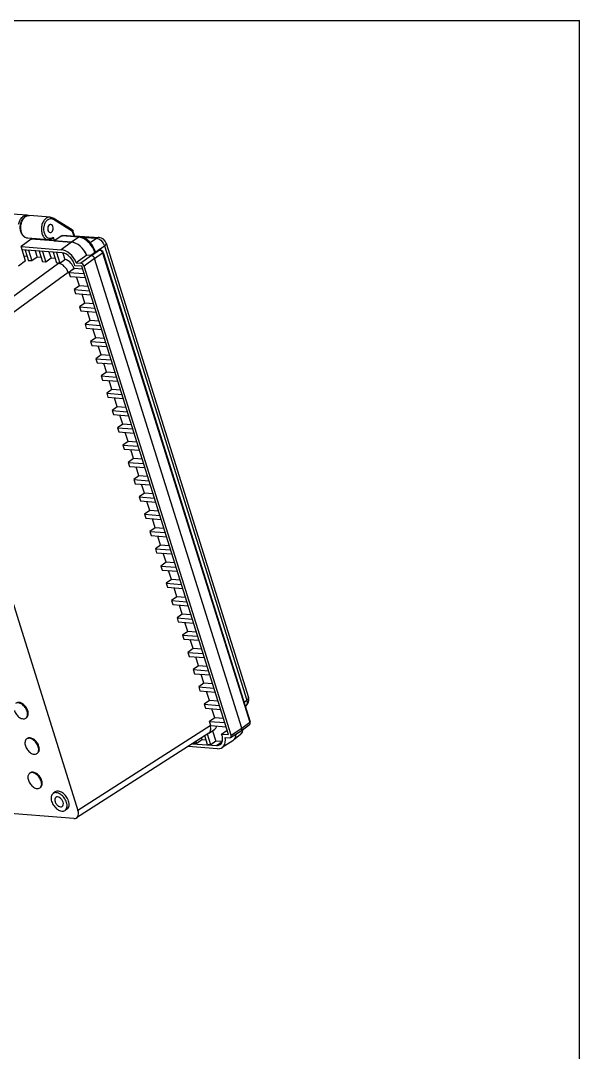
# Model space of a CAD drawing. Header units: millimetres. Extents: x 0 to 559, y 0 to 432.
# Drawn here: x 489 to 558.8, y 303 to 431.8 of the extents above; entities that cross this region are included whole.
import ezdxf

# ---------------------------------------------------------------- set-up
doc = ezdxf.new("R2010")
doc.units = ezdxf.units.MM
doc.header["$LTSCALE"] = 30.734
doc.layers.get('0').update_dxf_attribs({"linetype": 'CONTINUOUS'})
doc.layers.add('02___PRT_ALL_AXES', color=7, linetype='CONTINUOUS')

msp = doc.modelspace()

# ---------------------------------------------------------------- linework, layer by layer
at = {"color": 7, "linetype": 'Continuous'}
for p, q in [((0, 431.8), (558.8, 431.8)), ((558.8, 0), (558.8, 431.8)), ((492.7206, 407.2798), (492.7194, 407.2799)), ((495.4835, 405.6795), (493.0905, 407.157)), ((495.5216, 405.4982), (493.1286, 406.9758)), ((490.3565, 404.5435), (489.0914, 403.5951)), ((490.3565, 404.5435), (490.3337, 404.6161)), ((490.3708, 404.5424), (490.3481, 404.615)), ((495.3991, 404.1532), (490.3565, 404.5435)), ((493.0949, 404.7661), (493.2346, 404.3207)), ((494.1845, 404.9346), (493.2346, 404.3207)), ((496.2966, 404.771), (494.1845, 404.9346)), ((496.4135, 404.8029), (494.3014, 404.9664)), ((496.2966, 404.771), (495.3833, 404.1544)), ((495.7228, 404.8564), (495.5216, 405.4982)), ((495.7945, 404.8508), (495.5692, 405.5691)), ((495.7588, 404.9645), (498.8293, 404.7268)), ((496.2966, 404.771), (496.4135, 404.8029)), ((496.4701, 404.7927), (498.4953, 404.6359)), ((497.6968, 404.0967), (498.4953, 404.6359)), ((489.6501, 401.8134), (489.0914, 403.5951)), ((489.0914, 403.5951), (494.0965, 403.2076)), ((494.2194, 402.8156), (489.2143, 403.2031)), ((489.6162, 403.172), (490.0351, 401.8359)), ((490.0207, 403.1407), (490.4397, 401.8046)), ((490.8339, 403.0777), (491.0847, 402.2778)), ((491.3559, 403.0373), (491.7748, 401.7012)), ((495.3991, 404.1532), (494.0965, 403.2076)), ((497.7094, 402.4966), (498.7157, 403.1618)), ((497.776, 402.4915), (498.8298, 403.188)), ((497.862, 402.4848), (498.8757, 403.1845)), ((498.7126, 403.1653), (499.4899, 403.6902)), ((498.731, 403.1712), (498.7152, 403.1614)), ((498.8568, 403.2081), (498.731, 403.1712)), ((498.8983, 403.2077), (498.8298, 403.188)), ((498.8298, 403.188), (498.8757, 403.1845)), ((498.8983, 403.2077), (498.8568, 403.2081)), ((498.8983, 403.2077), (498.9448, 403.2041)), ((499.0722, 403.1686), (498.9448, 403.2041)), ((499.1872, 403.0874), (499.0722, 403.1686)), ((499.4899, 403.6902), (517.2646, 347.0005)), ((499.7062, 404.0292), (517.4809, 347.3393)), ((489.6501, 401.8134), (488.7645, 401.1494)), ((489.867, 402.3721), (489.4651, 402.4032)), ((490.4397, 401.8046), (490.0351, 401.8359)), ((491.0847, 402.2778), (490.4397, 401.8046)), ((491.6067, 402.2374), (491.0847, 402.2778)), ((491.7605, 403.006), (492.1794, 401.6699)), ((492.8244, 402.1431), (492.1794, 401.6699)), ((492.5736, 402.943), (492.8244, 402.1431)), ((493.3465, 402.1027), (492.8244, 402.1431)), ((493.0957, 402.9026), (493.5146, 401.5665)), ((493.5002, 402.8713), (493.9205, 401.5309)), ((493.9205, 401.5309), (494.566, 402.0028)), ((494.3185, 402.792), (494.566, 402.0028)), ((497.2892, 402.5292), (495.9866, 401.5836)), ((497.862, 402.4848), (496.5595, 401.5392)), ((498.26, 402.1064), (496.9574, 401.1609)), ((497.862, 402.4848), (497.2892, 402.5292)), ((498.26, 402.1064), (499.2738, 402.806)), ((516.6393, 343.4884), (498.26, 402.1064)), ((498.38, 402.9398), (498.3617, 402.9982)), ((499.2738, 402.806), (517.6374, 344.238)), ((499.3192, 402.8754), (517.6828, 344.3073)), ((493.7797, 401.4937), (477.628, 389.7686)), ((492.1794, 401.6699), (491.7748, 401.7012)), ((493.8429, 401.5411), (493.5146, 401.5665)), ((493.7797, 401.4937), (493.8429, 401.5411)), ((494.9736, 400.3585), (495.698, 400.8529)), ((495.698, 400.8529), (495.0443, 400.3879)), ((496.7727, 400.7697), (495.698, 400.8529)), ((496.6536, 401.1495), (495.8048, 401.2152)), ((495.9866, 401.5836), (496.5595, 401.5392)), ((514.9812, 342.6963), (496.6536, 401.1495)), ((515.3075, 342.6361), (496.9574, 401.1609)), ((494.9736, 400.3585), (478.8219, 388.6335)), ((495.0443, 400.3879), (496.9384, 400.2413)), ((495.0443, 400.3879), (495.2022, 399.8845)), ((495.2022, 399.8845), (497.0962, 399.7379)), ((496.374, 398.6971), (496.0216, 399.8211)), ((496.374, 398.6971), (495.7203, 398.2321)), ((495.7203, 398.2321), (497.6143, 398.0854)), ((495.7203, 398.2321), (495.8781, 397.7287)), ((497.4487, 398.6139), (496.374, 398.6971)), ((495.8781, 397.7287), (497.7722, 397.582)), ((497.0499, 396.5412), (496.6975, 397.6652)), ((497.0499, 396.5412), (496.3962, 396.0762)), ((496.3962, 396.0762), (498.2903, 395.9296)), ((496.3962, 396.0762), (496.5541, 395.5728)), ((496.5541, 395.5728), (498.4481, 395.4262)), ((498.1246, 396.458), (497.0499, 396.5412)), ((497.7259, 394.3854), (497.3735, 395.5094)), ((497.7259, 394.3854), (497.0722, 393.9204)), ((498.8006, 394.3022), (497.7259, 394.3854)), ((497.0722, 393.9204), (498.9663, 393.7737)), ((497.0722, 393.9204), (497.23, 393.417)), ((497.23, 393.417), (499.1241, 393.2703)), ((498.4019, 392.2295), (498.0494, 393.3535)), ((498.4019, 392.2295), (497.7481, 391.7645)), ((497.7481, 391.7645), (499.6422, 391.6179)), ((497.7481, 391.7645), (497.906, 391.2611)), ((499.4765, 392.1463), (498.4019, 392.2295)), ((497.906, 391.2611), (499.8, 391.1145)), ((499.0778, 390.0737), (498.7254, 391.1977)), ((499.0778, 390.0737), (498.4241, 389.6087)), ((498.4241, 389.6087), (500.3182, 389.462)), ((498.4241, 389.6087), (498.5819, 389.1053)), ((498.5819, 389.1053), (500.476, 388.9586)), ((500.1525, 389.9905), (499.0778, 390.0737)), ((499.7538, 387.9178), (499.4013, 389.0418)), ((478.8219, 388.6335), (496.1947, 333.2252)), ((499.7538, 387.9178), (499.1, 387.4528)), ((500.8284, 387.8346), (499.7538, 387.9178)), ((499.1, 387.4528), (500.9941, 387.3062)), ((499.1, 387.4528), (499.2579, 386.9494)), ((499.2579, 386.9494), (501.1519, 386.8028)), ((500.4297, 385.762), (500.0773, 386.886)), ((500.4297, 385.762), (499.776, 385.297)), ((499.776, 385.297), (501.6701, 385.1503)), ((499.776, 385.297), (499.9338, 384.7935)), ((501.5044, 385.6788), (500.4297, 385.762)), ((499.9338, 384.7935), (501.8279, 384.6469)), ((501.1057, 383.6061), (500.7532, 384.7301)), ((501.1057, 383.6061), (500.4519, 383.1411)), ((500.4519, 383.1411), (502.346, 382.9945)), ((500.4519, 383.1411), (500.6098, 382.6377)), ((500.6098, 382.6377), (502.5039, 382.4911)), ((502.1803, 383.5229), (501.1057, 383.6061)), ((501.7816, 381.4503), (501.4292, 382.5743)), ((501.7816, 381.4503), (501.1279, 380.9853)), ((502.8563, 381.3671), (501.7816, 381.4503)), ((501.1279, 380.9853), (503.022, 380.8386)), ((501.1279, 380.9853), (501.2857, 380.4818)), ((501.2857, 380.4818), (503.1798, 380.3352)), ((502.4576, 379.2944), (502.1051, 380.4184)), ((502.4576, 379.2944), (501.8038, 378.8294)), ((501.8038, 378.8294), (503.6979, 378.6828)), ((501.8038, 378.8294), (501.9617, 378.326)), ((503.5322, 379.2112), (502.4576, 379.2944)), ((501.9617, 378.326), (503.8558, 378.1794)), ((503.1335, 377.1386), (502.7811, 378.2626)), ((503.1335, 377.1386), (502.4798, 376.6735)), ((502.4798, 376.6735), (504.3739, 376.5269)), ((502.4798, 376.6735), (502.6376, 376.1701)), ((502.6376, 376.1701), (504.5317, 376.0235)), ((504.2082, 377.0554), (503.1335, 377.1386)), ((503.8095, 374.9827), (503.457, 376.1067)), ((503.8095, 374.9827), (503.1558, 374.5177)), ((504.8841, 374.8995), (503.8095, 374.9827)), ((503.1558, 374.5177), (505.0498, 374.3711)), ((503.1558, 374.5177), (503.3136, 374.0143)), ((503.3136, 374.0143), (505.2077, 373.8677)), ((504.4854, 372.8268), (504.133, 373.9509)), ((504.4854, 372.8268), (503.8317, 372.3618)), ((503.8317, 372.3618), (505.7258, 372.2152)), ((503.8317, 372.3618), (503.9895, 371.8584)), ((505.5601, 372.7437), (504.4854, 372.8268)), ((503.9895, 371.8584), (505.8836, 371.7118)), ((505.1614, 370.671), (504.809, 371.795)), ((505.1614, 370.671), (504.5077, 370.206)), ((504.5077, 370.206), (506.4017, 370.0594)), ((504.5077, 370.206), (504.6655, 369.7026)), ((504.6655, 369.7026), (506.5596, 369.556)), ((506.236, 370.5878), (505.1614, 370.671)), ((505.8373, 368.5151), (505.4849, 369.6391)), ((505.8373, 368.5151), (505.1836, 368.0501)), ((506.912, 368.4319), (505.8373, 368.5151)), ((505.1836, 368.0501), (507.0777, 367.9035)), ((505.1836, 368.0501), (505.3414, 367.5467)), ((505.3414, 367.5467), (507.2355, 367.4001)), ((506.5133, 366.3593), (506.1609, 367.4833)), ((506.5133, 366.3593), (505.8596, 365.8943)), ((505.8596, 365.8943), (507.7536, 365.7477)), ((505.8596, 365.8943), (506.0174, 365.3909)), ((507.5879, 366.2761), (506.5133, 366.3593)), ((506.0174, 365.3909), (507.9115, 365.2442)), ((507.1892, 364.2034), (506.8368, 365.3274)), ((507.1892, 364.2034), (506.5355, 363.7384)), ((506.5355, 363.7384), (508.4296, 363.5918)), ((506.5355, 363.7384), (506.6934, 363.235)), ((506.6934, 363.235), (508.5874, 363.0884)), ((508.2639, 364.1202), (507.1892, 364.2034)), ((507.8652, 362.0476), (507.5128, 363.1716)), ((507.8652, 362.0476), (507.2115, 361.5826)), ((508.9398, 361.9644), (507.8652, 362.0476)), ((507.2115, 361.5826), (509.1055, 361.436)), ((507.2115, 361.5826), (507.3693, 361.0792)), ((507.3693, 361.0792), (509.2634, 360.9325)), ((508.5411, 359.8917), (508.1887, 361.0157)), ((508.5411, 359.8917), (507.8874, 359.4267)), ((507.8874, 359.4267), (509.7815, 359.2801)), ((507.8874, 359.4267), (508.0453, 358.9233)), ((509.6158, 359.8085), (508.5411, 359.8917)), ((508.0453, 358.9233), (509.9393, 358.7767)), ((509.2171, 357.7359), (508.8647, 358.8599)), ((509.2171, 357.7359), (508.5634, 357.2709)), ((508.5634, 357.2709), (510.4574, 357.1242)), ((508.5634, 357.2709), (508.7212, 356.7675)), ((508.7212, 356.7675), (510.6153, 356.6208)), ((510.2917, 357.6527), (509.2171, 357.7359)), ((509.893, 355.58), (509.5406, 356.704)), ((509.893, 355.58), (509.2393, 355.115)), ((510.9677, 355.4968), (509.893, 355.58)), ((509.2393, 355.115), (511.1334, 354.9684)), ((509.2393, 355.115), (509.3972, 354.6116)), ((509.3972, 354.6116), (511.2912, 354.465)), ((510.569, 353.4242), (510.2166, 354.5482)), ((510.569, 353.4242), (509.9153, 352.9592)), ((509.9153, 352.9592), (511.8093, 352.8125)), ((509.9153, 352.9592), (510.0731, 352.4558)), ((511.6437, 353.341), (510.569, 353.4242)), ((510.0731, 352.4558), (511.9672, 352.3091)), ((511.2449, 351.2683), (510.8925, 352.3923)), ((511.2449, 351.2683), (510.5912, 350.8033)), ((510.5912, 350.8033), (512.4853, 350.6567)), ((510.5912, 350.8033), (510.7491, 350.2999)), ((510.7491, 350.2999), (512.6431, 350.1533)), ((512.3196, 351.1851), (511.2449, 351.2683)), ((511.9209, 349.1125), (511.5685, 350.2365)), ((511.9209, 349.1125), (511.2672, 348.6475)), ((512.9956, 349.0293), (511.9209, 349.1125)), ((511.2672, 348.6475), (513.1612, 348.5008)), ((511.2672, 348.6475), (511.425, 348.1441)), ((511.425, 348.1441), (513.3191, 347.9974)), ((512.5968, 346.9566), (512.2444, 348.0806)), ((512.5968, 346.9566), (511.9431, 346.4916)), ((511.9431, 346.4916), (513.8372, 346.345)), ((511.9431, 346.4916), (512.101, 345.9882)), ((513.6715, 346.8734), (512.5968, 346.9566)), ((516.9238, 346.728), (517.2646, 347.0005)), ((512.101, 345.9882), (513.995, 345.8416)), ((513.2728, 344.8008), (512.9204, 345.9248)), ((517.087, 346.2077), (517.1513, 346.2592)), ((512.7093, 343.7932), (496.1947, 333.2252)), ((513.2728, 344.8008), (512.6191, 344.3358)), ((512.6191, 344.3358), (514.5132, 344.1891)), ((512.7751, 343.8381), (512.6191, 344.3358)), ((512.7093, 343.7932), (512.7751, 343.8381)), ((512.7769, 343.8323), (514.671, 343.6857)), ((514.3475, 344.7176), (513.2728, 344.8008)), ((516.5868, 343.1862), (517.586, 343.9365)), ((516.6393, 343.4884), (517.6374, 344.238)), ((517.5855, 343.9362), (517.6, 343.9477)), ((517.7024, 344.1907), (517.6828, 344.3073)), ((512.5244, 342.8676), (496.0095, 332.2993)), ((512.3569, 341.4718), (512.0203, 342.545)), ((512.7614, 341.4405), (512.3491, 342.7554)), ((512.5256, 342.8683), (512.5299, 342.8711)), ((512.5289, 342.8705), (513.2487, 343.3426)), ((513.008, 343.1847), (513.4138, 341.8904)), ((514.1324, 342.762), (514.8107, 343.24)), ((514.1324, 342.762), (514.9812, 342.6963)), ((515.2457, 342.3275), (516.5772, 343.1795)), ((515.3075, 342.6361), (516.6393, 343.4884)), ((516.4543, 342.68), (515.6484, 342.0354)), ((516.4532, 342.6792), (516.7264, 343.0147)), ((516.5867, 343.1862), (516.5772, 343.1796)), ((516.7264, 343.0147), (516.8384, 343.3751)), ((513.6196, 340.9415), (509.9576, 341.225)), ((510.4907, 341.5662), (513.4967, 341.3335)), ((510.6171, 341.6065), (510.6065, 341.6403)), ((511.0217, 341.5751), (510.6171, 341.6065)), ((511.0217, 341.5751), (510.9353, 341.8507)), ((511.674, 342.0251), (511.0217, 341.5751)), ((511.5961, 342.2736), (511.674, 342.0251)), ((512.196, 341.9847), (511.674, 342.0251)), ((512.7614, 341.4405), (512.3569, 341.4718)), ((513.4138, 341.8904), (512.7614, 341.4405)), ((514.2005, 341.8295), (513.4138, 341.8904)), ((513.4967, 341.3335), (514.2005, 341.8295)), ((515.5156, 341.921), (514.1838, 341.0688)), ((514.56, 342.3464), (515.1329, 342.3021)), ((495.671, 332.223), (468.8956, 334.2958))]:
    msp.add_line(p, q, dxfattribs=at)
for points in [[(498.3617, 402.9982), (498.2306, 403.3336), (497.9479, 403.8115), (497.5813, 404.228), (497.1537, 404.552), (496.6966, 404.7518), (496.4136, 404.8028)], [(499.3193, 402.8753), (499.2781, 402.9698), (499.1872, 403.0874)], [(517.6, 343.9477), (517.6772, 344.0542), (517.7024, 344.1907)]]:
    msp.add_lwpolyline(points, dxfattribs=at)
for centre, radius, start, end in [((489.7803, 406.7075), 0.7976, 74.588199, 85.52525), ((492.7772, 406.4076), 0.6681, 58.260155, 66.961732), ((495.436, 405.6022), 0.0906, 51.932026, 58.40447), ((496.2034, 403.5166), 1.2579, 80.999719, 85.748666), ((498.7521, 403.7298), 1, 17.420699, 85.687231), ((495.5489, 402.0248), 2.8677, 18.951355, 25.955784), ((498.8007, 402.7662), 0.4293, 58.085316, 64.247521), ((495.7639, 402.1015), 2.6394, 17.147928, 18.892717), ((498.7532, 402.6463), 0.5446, 17.058546, 22.087595), ((493.7833, 400.7834), 0.76, 79.598473, 85.497555), ((516.5268, 347.0401), 1, 308.651344, 17.402836), ((517.4913, 344.0626), 0.1577, 307.079729, 314.984769), ((517.1726, 344.0883), 0.4883, 12.575222, 17.853315)]:
    msp.add_arc(centre, radius, start, end, dxfattribs=at)
for centre, major_axis, ratio, start_param, end_param in [((494.6543, 401.4254), (-1.1515, 1.6354), 0.62266495, -1.89525539, -0.47532195), ((495.9405, 402.3717), (-1.151, 1.6359), 0.62293476, 4.38281454, 5.80794849), ((495.9569, 402.3709), (-1.1515, 1.6354), 0.62266495, -1.89525539, -0.47532195), ((496.671, 401.1828), (-0.2303, 0.3271), 0.62266495, -2.04543305, -0.47532195), ((515.0209, 342.6585), (-0.2307, 0.3271), 0.62197079, 2.66605456, 4.23616566), ((514.3916, 343.5762), (-1.1535, 1.6354), 0.62197079, -3.16946418, -2.45942209), ((513.0598, 342.7239), (-1.1535, 1.6354), 0.62197079, 2.66605456, 4.085988), ((495.3351, 333.2924), (-0.6921, 0.9812), 0.62197079, 2.66605456, 4.23616566)]:
    msp.add_ellipse(centre, major_axis=major_axis, ratio=ratio, start_param=start_param, end_param=end_param, dxfattribs=at)
for points, knots in [([(488.7761, 406.3799), (488.806, 406.5392), (488.9002, 406.8394), (489.1449, 407.2147), (489.4686, 407.4624), (489.7249, 407.5117), (489.8425, 407.5026)], [0, 0, 0, 0, 0.28978999, 0.55518242, 0.78921013, 1, 1, 1, 1]), ([(489.924, 404.6478), (489.7803, 404.6589), (489.4856, 404.7702), (489.1703, 405.1332), (488.9943, 405.6129), (488.9632, 406.1465), (489.0761, 406.669), (489.3239, 407.1159), (489.6912, 407.4259), (489.9995, 407.4905), (490.1432, 407.4794)], [0, 0, 0, 0, 0.11147472, 0.23065691, 0.36124241, 0.50002594, 0.63880308, 0.76937168, 0.88853169, 1, 1, 1, 1]), ([(489.924, 404.6478), (489.7935, 404.6579), (489.519, 404.7663), (489.2242, 405.1205), (489.054, 405.5992), (489.0238, 406.1401), (489.1361, 406.6704), (489.3775, 407.1183), (489.7238, 407.4242), (490.0124, 407.4895), (490.1432, 407.4794)], [0, 0, 0, 0, 0.10362533, 0.22074679, 0.35471954, 0.49953785, 0.64446193, 0.7786914, 0.89611031, 1, 1, 1, 1]), ([(492.7194, 407.2799), (492.5885, 407.2898), (492.3, 407.224), (491.9541, 406.9177), (491.713, 406.4696), (491.6012, 405.9392), (491.6316, 405.3985), (491.802, 404.9203), (492.0969, 404.5664), (492.3713, 404.4583), (492.5017, 404.4483)], [0, 0, 0, 0, 0.10392007, 0.22139602, 0.35567249, 0.5006159, 0.64540908, 0.77932874, 0.89640305, 1, 1, 1, 1]), ([(492.8917, 407.0644), (492.7887, 407.0801), (492.5594, 407.0512), (492.2655, 406.8421), (492.0435, 406.5129), (491.8722, 405.9704), (491.897, 405.2781), (492.2308, 404.7965), (492.4447, 404.6948)], [0, 0, 0, 0, 0.10217395, 0.21508369, 0.34383709, 0.48512139, 0.76774967, 1, 1, 1, 1]), ([(493.1286, 406.9758), (493.1347, 406.994), (493.1498, 407.055), (493.1287, 407.1335), (493.0905, 407.157)], [0, 0, 0, 0, 0.30021884, 1, 1, 1, 1]), ([(495.5216, 405.4982), (495.5273, 405.5154), (495.5416, 405.5738), (495.5257, 405.6471), (495.4919, 405.6736)], [0, 0, 0, 0, 0.29602355, 1, 1, 1, 1]), ([(493.067, 404.6137), (493.025, 404.5842), (492.8553, 404.4817), (492.6492, 404.4373), (492.5028, 404.4483)], [0, 0, 0, 0, 0.25885005, 1, 1, 1, 1]), ([(493.0949, 404.7661), (493.0998, 404.7506), (493.1119, 404.6998), (493.0973, 404.6351), (493.067, 404.6137)], [0, 0, 0, 0, 0.30449367, 1, 1, 1, 1]), ([(495.5216, 405.4982), (495.5298, 405.504), (495.5516, 405.5208), (495.5749, 405.5508), (495.5693, 405.569)], [0, 0, 0, 0, 0.34554473, 1, 1, 1, 1]), ([(498.1273, 403.2799), (497.9662, 403.6116), (497.5475, 404.1903), (496.9464, 404.5992), (496.6307, 404.7027)], [0, 0, 0, 0, 0.52602665, 1, 1, 1, 1]), ([(498.8273, 404.727), (498.7422, 404.7332), (498.6222, 404.7087), (498.5209, 404.6524), (498.4953, 404.6359)], [0, 0, 0, 0, 0.73689852, 1, 1, 1, 1]), ([(498.4953, 404.6359), (498.5996, 404.6301), (499.0614, 404.4845), (499.3891, 404.0446), (499.4899, 403.6902)], [0, 0, 0, 0, 0.22091369, 1, 1, 1, 1]), ([(498.7503, 403.1789), (498.7549, 403.1805), (498.7645, 403.1834), (498.7742, 403.1854), (498.7791, 403.1862)], [0, 0, 0, 0, 0.4952638, 1, 1, 1, 1]), ([(498.9019, 403.1979), (498.8974, 403.1962), (498.8883, 403.1923), (498.8799, 403.1872), (498.8757, 403.1845)], [0, 0, 0, 0, 0.49328439, 1, 1, 1, 1]), ([(499.7063, 404.029), (499.7137, 404.0053), (499.713, 403.9281), (499.6322, 403.8057), (499.5443, 403.7302), (499.4899, 403.6902)], [0, 0, 0, 0, 0.1765297, 0.52046895, 1, 1, 1, 1]), ([(495.8048, 401.2152), (495.7582, 401.4159), (495.5904, 401.8106), (495.1212, 402.4343), (494.5833, 402.7874), (494.2194, 402.8156)], [0, 0, 0, 0, 0.26248463, 0.53506686, 1, 1, 1, 1]), ([(495.5163, 401.2504), (495.4578, 401.3465), (495.2175, 401.675), (494.8575, 401.9456), (494.566, 402.0028)], [0, 0, 0, 0, 0.2746061, 1, 1, 1, 1]), ([(497.862, 402.4848), (497.9029, 402.4816), (498.0851, 402.4183), (498.2159, 402.2472), (498.26, 402.1064)], [0, 0, 0, 0, 0.21753746, 1, 1, 1, 1]), ([(498.2859, 402.8797), (498.2991, 402.8894), (498.3345, 402.9181), (498.3711, 402.968), (498.3617, 402.9982)], [0, 0, 0, 0, 0.34182033, 1, 1, 1, 1]), ([(499.3193, 402.8753), (499.3208, 402.8704), (499.3197, 402.8402), (499.2929, 402.8198), (499.2738, 402.806)], [0, 0, 0, 0, 0.17698625, 1, 1, 1, 1]), ([(494.9736, 400.3585), (494.8822, 400.6499), (494.5693, 401.1463), (494.0429, 401.4733), (493.7797, 401.4937)], [0, 0, 0, 0, 0.53636036, 1, 1, 1, 1]), ([(517.2646, 347.0005), (517.3121, 346.8623), (517.3634, 346.5949), (517.2417, 346.3315), (517.1513, 346.2592)], [0, 0, 0, 0, 0.55812227, 1, 1, 1, 1]), ([(517.4809, 347.3393), (517.4883, 347.3156), (517.4876, 347.2385), (517.4069, 347.116), (517.3189, 347.0405), (517.2646, 347.0005)], [0, 0, 0, 0, 0.1765297, 0.52046894, 1, 1, 1, 1]), ([(512.5297, 342.871), (512.6499, 342.9498), (512.8233, 343.2775), (512.7637, 343.6154), (512.7093, 343.7932)], [0, 0, 0, 0, 0.43610055, 1, 1, 1, 1]), ([(517.6829, 344.3073), (517.6844, 344.3024), (517.6833, 344.2722), (517.6566, 344.2518), (517.6374, 344.238)], [0, 0, 0, 0, 0.17697078, 1, 1, 1, 1]), ([(517.6492, 344.1946), (517.6525, 344.1798), (517.6618, 344.1254), (517.6597, 344.0681), (517.6481, 344.0296)], [0, 0, 0, 0, 0.27316611, 1, 1, 1, 1]), ([(513.2487, 343.3426), (513.2818, 343.3643), (513.4117, 343.4745), (513.4751, 343.6472), (513.4911, 343.7751)], [0, 0, 0, 0, 0.23492057, 1, 1, 1, 1]), ([(513.9595, 341.448), (514.0388, 341.5039), (514.1777, 341.6672), (514.2696, 341.9926), (514.2564, 342.3716), (514.1841, 342.6307), (514.1324, 342.762)], [0, 0, 0, 0, 0.20575841, 0.43566045, 0.70105699, 1, 1, 1, 1]), ([(516.6393, 343.4884), (516.6488, 343.4579), (516.6722, 343.3573), (516.6454, 343.2303), (516.5867, 343.1861)], [0, 0, 0, 0, 0.30336134, 1, 1, 1, 1]), ([(513.4967, 341.3335), (513.5396, 341.3302), (513.7002, 341.3286), (513.8634, 341.3802), (513.9595, 341.448)], [0, 0, 0, 0, 0.26828252, 1, 1, 1, 1]), ([(493.4292, 334.8693), (493.3614, 334.8215), (493.2666, 334.6321), (493.2995, 334.4379), (493.3315, 334.336)], [0, 0, 0, 0, 0.43721796, 1, 1, 1, 1]), ([(494.3338, 334.2584), (494.299, 334.3695), (494.1886, 334.5787), (493.9522, 334.8135), (493.683, 334.9437), (493.4922, 334.9137), (493.4292, 334.8693)], [0, 0, 0, 0, 0.28659866, 0.56989403, 0.81010878, 1, 1, 1, 1]), ([(493.3315, 334.336), (493.3663, 334.225), (493.4766, 334.0157), (493.7131, 333.781), (493.9823, 333.6508), (494.1731, 333.6807), (494.2361, 333.7252)], [0, 0, 0, 0, 0.28659866, 0.56989403, 0.81010878, 1, 1, 1, 1]), ([(494.2361, 333.7252), (494.3038, 333.773), (494.3986, 333.9624), (494.3657, 334.1566), (494.3338, 334.2584)], [0, 0, 0, 0, 0.43721796, 1, 1, 1, 1])]:
    msp.add_open_spline(points, degree=3, knots=knots, dxfattribs=at)
for points in [[(492.7193, 407.2799), (492.8493, 407.2702), (492.9796, 407.2255), (493.0905, 407.157)], [(493.0386, 407.0224), (492.9917, 407.0423), (492.942, 407.0567), (492.8917, 407.0644)], [(495.4834, 405.6795), (495.5231, 405.655), (495.5553, 405.6135), (495.5693, 405.569)], [(492.4447, 404.6948), (492.562, 404.6389), (492.7047, 404.6212), (492.8319, 404.6482)], [(492.8319, 404.6482), (492.9259, 404.6682), (493.0164, 404.7108), (493.0949, 404.7661)], [(494.1845, 404.9346), (494.2183, 404.9564), (494.2609, 404.9695), (494.3012, 404.9664)], [(496.6307, 404.7027), (496.5555, 404.7274), (496.4783, 404.7467), (496.4002, 404.759)], [(498.7155, 403.1616), (498.7263, 403.1688), (498.7381, 403.1746), (498.7503, 403.1789)], [(498.7791, 403.1862), (498.7958, 403.189), (498.813, 403.1894), (498.8298, 403.188)], [(498.8757, 403.1845), (498.9143, 403.1817), (498.9524, 403.1696), (498.9872, 403.1529)], [(498.9448, 403.2041), (498.9304, 403.2052), (498.9155, 403.2029), (498.9019, 403.1979)], [(499.0277, 403.1306), (499.0993, 403.0862), (499.1602, 403.022), (499.2057, 402.9511)], [(499.2057, 402.9511), (499.2261, 402.9195), (499.2437, 402.8859), (499.2578, 402.851)], [(495.698, 400.8529), (495.6545, 400.9919), (495.5919, 401.1259), (495.5163, 401.2504)], [(517.6335, 343.9934), (517.6255, 343.9779), (517.6151, 343.9634), (517.6028, 343.9511)], [(517.6481, 344.0296), (517.6444, 344.0171), (517.6395, 344.0049), (517.6335, 343.9934)], [(516.4541, 342.6798), (516.5283, 342.7392), (516.5922, 342.8135), (516.6417, 342.8946)], [(516.6417, 342.8946), (516.6789, 342.9555), (516.7089, 343.0212), (516.7321, 343.0887)], [(516.7321, 343.0887), (516.7587, 343.1658), (516.7766, 343.2461), (516.7874, 343.3269)]]:
    msp.add_open_spline(points, degree=3, dxfattribs=at)
at = {"layer": '02___PRT_ALL_AXES', "color": 7, "linetype": 'Continuous'}
for p, q in [((489.8425, 407.5026), (485.8618, 407.8108)), ((492.7206, 407.2798), (490.1432, 407.4794)), ((492.5014, 404.4483), (489.924, 404.6478)), ((490.3565, 404.5435), (490.3708, 404.5424)), ((493.2346, 404.3207), (495.3833, 404.1544)), ((493.3397, 335.5402), (493.0838, 335.3599)), ((494.8374, 333.415), (494.5815, 333.2346))]:
    msp.add_line(p, q, dxfattribs=at)
for centre in [(490.033, 341.8048), (490.4001, 337.5187)]:
    msp.add_arc(centre, 0.4314, 125.204247, 129.609727, dxfattribs=at)
for points, knots in [([(492.6145, 406.2984), (492.5373, 406.244), (492.4203, 406.0624), (492.3873, 405.758), (492.4717, 405.4737), (492.6377, 405.3603), (492.7161, 405.3544)], [0, 0, 0, 0, 0.24956528, 0.53255779, 0.79232356, 1, 1, 1, 1]), ([(492.8938, 405.4076), (492.9711, 405.462), (493.088, 405.6435), (493.1211, 405.948), (493.0366, 406.2323), (492.8707, 406.3456), (492.7923, 406.3515)], [0, 0, 0, 0, 0.24956528, 0.53255779, 0.79232356, 1, 1, 1, 1]), ([(489.8463, 345.5985), (489.7906, 345.7762), (489.614, 346.111), (489.2357, 346.4866), (488.805, 346.6949), (488.4997, 346.647), (488.3989, 346.5759)], [0, 0, 0, 0, 0.28659866, 0.56989403, 0.81010878, 1, 1, 1, 1]), ([(489.9231, 345.6526), (489.8674, 345.8303), (489.6909, 346.165), (489.3127, 346.5405), (488.8822, 346.7489), (488.5769, 346.7013), (488.476, 346.6302)], [0, 0, 0, 0, 0.28655662, 0.56985163, 0.81009906, 1, 1, 1, 1]), ([(488.2426, 345.7227), (488.2983, 345.545), (488.4748, 345.2102), (488.8532, 344.8346), (489.2838, 344.6263), (489.5891, 344.6742), (489.6899, 344.7454)], [0, 0, 0, 0, 0.28659866, 0.56989403, 0.81010878, 1, 1, 1, 1]), ([(489.6899, 344.7454), (489.7983, 344.8218), (489.9501, 345.1249), (489.8974, 345.4356), (489.8463, 345.5985)], [0, 0, 0, 0, 0.43721796, 1, 1, 1, 1]), ([(489.7664, 344.7992), (489.8749, 344.8757), (490.0269, 345.1787), (489.9742, 345.4896), (489.9231, 345.6526)], [0, 0, 0, 0, 0.43721591, 1, 1, 1, 1]), ([(489.758, 342.1371), (489.6588, 342.055), (489.5282, 341.7594), (489.5788, 341.4609), (489.628, 341.3041)], [0, 0, 0, 0, 0.43935597, 1, 1, 1, 1]), ([(489.628, 341.3041), (489.6837, 341.1264), (489.8602, 340.7916), (490.2386, 340.416), (490.6693, 340.2077), (490.9745, 340.2556), (491.0754, 340.3267)], [0, 0, 0, 0, 0.28659866, 0.56989403, 0.81010878, 1, 1, 1, 1]), ([(491.2317, 341.1799), (491.176, 341.3576), (490.9994, 341.6924), (490.6211, 342.068), (490.1904, 342.2763), (489.8851, 342.2284), (489.7843, 342.1573)], [0, 0, 0, 0, 0.28659866, 0.56989403, 0.81010878, 1, 1, 1, 1]), ([(491.3085, 341.234), (491.2528, 341.4117), (491.0763, 341.7464), (490.6981, 342.1219), (490.2676, 342.3303), (489.9623, 342.2827), (489.8615, 342.2116)], [0, 0, 0, 0, 0.28655662, 0.56985163, 0.81009906, 1, 1, 1, 1]), ([(491.1518, 340.3806), (491.2603, 340.4571), (491.4123, 340.7601), (491.3596, 341.071), (491.3085, 341.234)], [0, 0, 0, 0, 0.43721591, 1, 1, 1, 1]), ([(491.0754, 340.3267), (491.1838, 340.4032), (491.3355, 340.7062), (491.2828, 341.017), (491.2317, 341.1799)], [0, 0, 0, 0, 0.43721796, 1, 1, 1, 1]), ([(490.1251, 337.851), (490.0259, 337.7689), (489.8953, 337.4733), (489.9459, 337.1748), (489.9951, 337.018)], [0, 0, 0, 0, 0.43935597, 1, 1, 1, 1]), ([(491.5988, 336.8939), (491.5431, 337.0715), (491.3666, 337.4063), (490.9882, 337.7819), (490.5575, 337.9902), (490.2523, 337.9423), (490.1515, 337.8712)], [0, 0, 0, 0, 0.28659866, 0.56989403, 0.81010878, 1, 1, 1, 1]), ([(491.6756, 336.948), (491.6199, 337.1256), (491.4434, 337.4603), (491.0652, 337.8359), (490.6347, 338.0443), (490.3294, 337.9966), (490.2286, 337.9255)], [0, 0, 0, 0, 0.28655662, 0.56985163, 0.81009906, 1, 1, 1, 1]), ([(489.9951, 337.018), (490.0508, 336.8403), (490.2274, 336.5055), (490.6057, 336.1299), (491.0364, 335.9217), (491.3417, 335.9695), (491.4425, 336.0407)], [0, 0, 0, 0, 0.28659866, 0.56989403, 0.81010878, 1, 1, 1, 1]), ([(491.4425, 336.0407), (491.5509, 336.1172), (491.7026, 336.4202), (491.6499, 336.7309), (491.5988, 336.8939)], [0, 0, 0, 0, 0.43721796, 1, 1, 1, 1]), ([(491.5189, 336.0946), (491.6274, 336.171), (491.7795, 336.474), (491.7267, 336.785), (491.6756, 336.948)], [0, 0, 0, 0, 0.43721591, 1, 1, 1, 1]), ([(493.0834, 335.3596), (492.9575, 335.2708), (492.7814, 334.9191), (492.8426, 334.5584), (492.9019, 334.3693)], [0, 0, 0, 0, 0.43721796, 1, 1, 1, 1]), ([(494.7634, 334.2252), (494.6987, 334.4314), (494.4938, 334.82), (494.0546, 335.256), (493.5547, 335.4977), (493.2004, 335.4422), (493.0834, 335.3596)], [0, 0, 0, 0, 0.28659866, 0.56989403, 0.81010878, 1, 1, 1, 1]), ([(495.0193, 334.4055), (494.9546, 334.6117), (494.7498, 335.0002), (494.3108, 335.4361), (493.8111, 335.678), (493.4567, 335.6227), (493.3397, 335.5402)], [0, 0, 0, 0, 0.28655662, 0.56985163, 0.81009906, 1, 1, 1, 1]), ([(492.9019, 334.3693), (492.9666, 334.163), (493.1715, 333.7744), (493.6106, 333.3385), (494.1105, 333.0967), (494.4649, 333.1523), (494.5819, 333.2349)], [0, 0, 0, 0, 0.28659866, 0.56989403, 0.81010878, 1, 1, 1, 1]), ([(494.5819, 333.2349), (494.7077, 333.3237), (494.8838, 333.6754), (494.8227, 334.0361), (494.7634, 334.2252)], [0, 0, 0, 0, 0.43721796, 1, 1, 1, 1]), ([(494.8374, 333.415), (494.9633, 333.5037), (495.1398, 333.8555), (495.0786, 334.2163), (495.0193, 334.4055)], [0, 0, 0, 0, 0.43721591, 1, 1, 1, 1])]:
    msp.add_open_spline(points, degree=3, knots=knots, dxfattribs=at)
for points in [[(492.7923, 406.3515), (492.7306, 406.3562), (492.6651, 406.334), (492.6145, 406.2984)], [(492.7161, 405.3544), (492.7777, 405.3498), (492.8433, 405.3719), (492.8938, 405.4076)]]:
    msp.add_open_spline(points, degree=3, dxfattribs=at)

doc.saveas('drawing.dxf')
